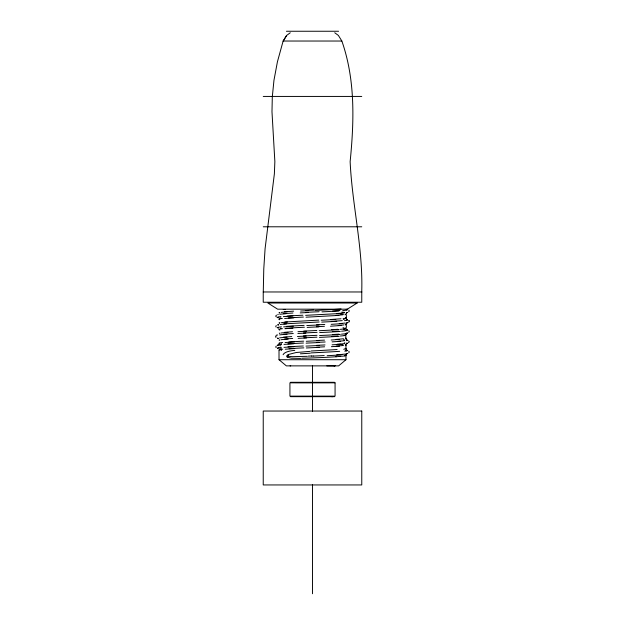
<?xml version="1.0" encoding="UTF-8"?>
<svg xmlns="http://www.w3.org/2000/svg" width="625" height="625" viewBox="0 0 625 625"><rect width="100%" height="100%" fill="white"/><g stroke="black" fill="none" stroke-linecap="round" stroke-linejoin="round"><path stroke-width="0.94" d="M263.273 291.969L263.773 268.992L265.086 248.688L274.367 173.898L274.859 161.609L271.984 111.758L272.305 96.844L273.961 80.305L277.422 61.805L283.133 41.031L286.617 35.445L290.273 32.758M345.359 344.789L345.977 345.102L345.359 345.422M345.688 334.625L345.977 338.406L345.344 338.727M345.266 324.234C347.203 324.703 346.68 329.328 344.18 328.68M345.977 334.844L344.211 335.375M345.414 324.875L345.977 324.578M344.906 314.727C346.883 313.211 346.859 317.852 345.414 318.172M345.977 345.102L345.953 348.727L343.703 349.273M347.398 312.445L346.25 312.867M283.281 41.031L286.625 35.445M345.203 355.016L345.977 355.367L345.977 359.719L338.625 365.875L286.359 365.875L279.023 359.719L279.008 350.234L279.75 349.898M345.977 355.367L344.719 355.82M276.312 346L275.711 346.945L276.188 347.688M276.266 325.492L275.719 326.438L276.195 327.18M287.164 356.156L292.32 356.664L307.234 356.305M348.688 311.852L349.289 310.898L348.812 310.156M348.734 332.359L349.281 331.406L348.805 330.672M348.766 352.867L349.25 351.922L348.773 351.18M287.5 355.078L286.945 355.727A1.281 0.828 89.8 0 0 286.859 355.93L287.164 357.008M287.242 356.094L288.406 355.625M348.508 342.719L349.312 341.766L348.586 340.82M276.492 315.133L275.688 316.078L276.414 317.031M277.727 334.984C274.75 334.469 276.398 338.445 275.812 336.961M348.453 322.203C350.445 322.055 347.984 319.406 349.188 320.891M288.367 354.508L296.227 352.5L310.188 351.352M279.305 333.055L279.766 333.609M279.32 339.75L279.055 340.055L279.742 340.305M277.891 337.891L277.641 338.195L278.375 338.445M347.133 350.742L346.586 350.891M279.609 329.406L279.008 329.742L279.836 330.07M346.828 320.039L347.359 319.648L346.227 319.312M279.641 312.43L279.008 312.742L279.648 313.062M346.789 323.016L347.398 322.711L347.008 322.461M279.664 319.125L279.008 319.438L279.625 319.75M278.25 317.258L277.586 317.578L278.258 317.891M346.734 343.555L347.398 343.242L346.781 342.93M278.273 314.289L277.742 314.766M279.727 343.203L279.055 343.453L279.328 343.758M278.328 348.039L277.625 348.289L277.922 348.594M278.352 345.062L277.641 345.312L277.898 345.625M279.945 322.625L279.016 322.969L279.523 323.289M278.578 327.461L277.594 327.797L278.469 328.211M278.594 324.484L277.594 324.828L278.445 325.234M346.391 340.664L347.375 340.344L346.75 339.953M346.289 309.891L347.398 309.469A2.555 2.547 0 0 1 346.852 309.18M345.57 330.539L347.367 330.086L347.086 329.781M345.516 333.516L347.203 333.156L347.117 332.766M340.984 318.781L330.414 319.516M341.031 325.477L330.508 326.211M284.492 311.797L293.641 311.156M342.258 320.641L331.273 321.375M339.312 356.422L341.031 356.273M284.625 318.484L293.844 317.844M342.18 323.617L331.172 324.352M284.539 332.32L292.5 331.75M284.656 339.008L292.68 338.445M284.875 322.023L318.781 320.133M284.898 328.727L292.93 328.164M340.383 354.555L346.062 353.961L347.227 353.328M283.367 313.656L292.938 313.016M283.375 316.625L292.953 315.984M283.414 334.18L293.281 333.523M283.406 337.148L291.734 336.578M285.086 342.539L294.508 341.898M285.219 349.227L294.695 348.586M283.773 323.891L319.164 321.992M283.656 326.867L293.336 326.227M339.445 339.445L331.188 340M339.594 346.133L331.383 346.688M283.992 344.398L293.852 343.758M283.984 347.367L293.836 346.727M300.391 353.82L310.219 353.211M338.93 315.391L306.016 317.195M340.664 341.305L332.078 341.867M340.68 344.266L332.086 344.828M339.977 310.562L332.562 311.039M339.977 313.531L305.625 315.336M337.945 336L331.773 336.406M337.828 329.305L331.602 329.711M338.984 331.164L332.508 331.57M338.945 334.133L332.492 334.547M335.023 365.867L326.812 365.875M305.891 310.5L313.797 310.117M318.891 326.828L307.141 327.406M303.664 331.141L316.797 330.492M303.828 337.836L316.945 337.188M306.266 341.281L319.102 340.648M306.352 347.969L319.195 347.344M303.406 333L317.102 332.352M303.336 335.977L317.008 335.328M305.727 312.359L319.117 311.734M306.797 325.547L319.047 324.969M306.117 343.141L319.5 342.508M305.977 346.109L319.367 345.477M311.68 356.109L313.617 356.016M334.945 365.875L334.055 365.883M300.617 358.391L291.43 358.203L287.328 357.156A2.914 1.984 -85.7 0 1 287.156 357.016M286.43 31.25L338.57 31.25M283.133 41.031L341.852 41.031C355.438 79.828 354.156 121.25 350.141 161.609C352.133 205.219 363.156 248.094 361.727 291.969M263.25 96.43L361.75 96.43M263.25 226.789L361.75 226.789M279.023 359.719L345.977 359.719M290.469 382.297L334.531 382.297M295.32 382.562L329.68 382.562M330.711 396.57L332.82 396.672M290.469 396.672L334.531 396.672M290.062 365.875L290.703 365.875M346.117 350.086L347.406 350.531M345.211 348.312L345.977 348.664M345.281 317.539L345.977 317.875M345.375 338.094L345.977 338.406M334.742 32.758L338.398 35.445L341.852 41.031M312.5 365.688L312.5 396.641M312.5 396.875L312.5 411.5M312.5 484.594L312.5 593.75M347.414 319.688A2.102 2.094 0 0 1 345.914 317.883M345.914 314.305A2.102 2.094 0 0 1 347.414 312.5M340.109 313.945A33.461 1.156 2 0 1 343.281 314.258M347.422 329.945A2.102 2.094 0 0 1 345.914 328.141M345.914 324.57A2.102 2.094 0 0 1 347.414 322.766M347.414 340.219A2.102 2.094 0 0 1 345.914 338.414M345.914 334.836A2.102 2.094 0 0 1 347.422 333.031M347.414 350.477A2.102 2.094 0 0 1 345.914 348.672M345.914 345.094A2.102 2.094 0 0 1 347.414 343.289M347.25 309.18A34.047 1.602 0 0 1 347.281 309.469M341.742 312.125A34.859 1.156 1.9 0 1 344.609 312.398M279.008 319.125A34.359 1.625 -0.7 0 1 282.305 318.461M288.211 317.938A34.414 0.875 -2.4 0 1 303.422 317.07M343.016 314.742A34.094 1.359 -1.6 0 1 335.906 315.352M281.062 318.055A35.766 1.438 1.4 0 1 279.789 317.906M277.578 317.266A35.805 1.625 -0.6 0 1 280.977 316.602M287.094 316.078A35.867 0.875 -2.3 0 1 302.891 315.211M344.258 312.883A35.531 1.359 -1.6 0 1 336.812 313.492M347.312 309.883A35.539 1.586 -0.8 0 1 342.703 310.594M338.859 310.938A35.711 0.906 -2.3 0 1 321.953 311.867M300.219 312.898A35.891 0.391 -2.6 0 1 308.586 312.492M279.828 314.273A35.789 1.438 -1.4 0 1 286.234 313.688M343.438 319.219A35.531 1.352 1.6 0 1 344.211 319.297M345.961 334.484A34.289 1.656 0.4 0 1 345.969 334.633M278.984 329.414A34.508 1.641 -0.6 0 1 282.461 328.695M285.977 328.297A34.102 0.922 -2.3 0 1 304.43 327.227M324.422 326.312A34.602 0.406 -2.7 0 1 316.43 326.719M343.938 324.891A34.242 1.453 -1.4 0 1 338.273 325.445M281.023 328.305A35.883 1.398 1.5 0 1 280.32 328.227M277.727 327.469A36.023 1.617 -0.7 0 1 281.469 326.844M286.594 326.344A35.594 0.859 -2.3 0 1 304.094 325.391M324.781 324.453A36.07 0.398 -2.6 0 1 316.5 324.859M345.242 323.023A35.688 1.453 -1.3 0 1 339.312 323.586M345.984 318.172A34.234 1.625 -0.6 0 1 343.094 318.797M335.727 319.43A34.602 0.836 -2.4 0 1 321.195 320.242M281.469 322.609A34.555 1.43 -1.5 0 1 287.422 322.055M342.977 327.766A34.102 1.422 1.4 0 1 344.062 327.906M347.414 320.031A35.68 1.625 -0.6 0 1 344.461 320.664M336.773 321.289A36.07 0.836 -2.3 0 1 321.703 322.102M280.188 324.469A36.016 1.43 -1.4 0 1 286.43 323.914M343.594 329.555A35.547 1.422 1.4 0 1 345.367 329.766M346.836 333.5A35.609 1.539 -1 0 1 341.438 334.164M340.328 334.391A35.477 0.906 -2.2 0 1 319.57 335.539M297.422 336.5A36.07 0.523 -2.5 0 1 306.234 336.062M279.586 337.875A35.516 1.414 -1.4 0 1 287.062 337.195M277.969 338.609A35.922 1.625 0.7 0 1 277.594 338.438M344.273 342.828A35.477 1.383 1.5 0 1 344.93 342.906M345.453 335.359A34.164 1.539 -1.1 0 1 340.32 336.023M339.25 336.258A34.039 0.914 -2.3 0 1 319.438 337.398M298.156 338.359A34.602 0.516 -2.7 0 1 306.594 337.93M280.969 339.734A34.078 1.406 -1.5 0 1 288.18 339.055M341.523 344.539A34.047 1.375 1.6 0 1 342.938 344.688M345.477 328.664A34.172 1.547 -1 0 1 340.312 329.336M339.109 329.562A34.031 0.898 -2.3 0 1 319.227 330.703M297.984 331.672A34.609 0.523 -2.7 0 1 306.461 331.234M280.906 333.039A34.062 1.414 -1.5 0 1 288 332.367M346.898 330.523A35.617 1.555 -1 0 1 341.555 331.195M340.289 331.422A35.469 0.906 -2.2 0 1 319.672 332.562M297.898 333.461A36.148 0.523 -2.6 0 1 305.891 333.07M279.609 334.898A35.5 1.414 -1.4 0 1 287.039 334.227M343.438 339.781A35.484 1.383 1.5 0 1 344.805 339.938M345.914 355.367A2.102 2.094 0 0 1 347.414 353.562M281.484 350.547A34.086 1.414 1.5 0 1 280.938 350.477M279.016 349.906A34.461 1.625 -0.7 0 1 282.734 349.195M289.078 348.68A34.305 0.836 -2.4 0 1 303.852 347.852M324.609 346.805A34.406 0.406 -2.7 0 1 316.469 347.219M343.5 345.438A34.047 1.383 -1.5 0 1 336.203 346.086M281.5 348.828A35.523 1.406 1.4 0 1 279.648 348.617M277.586 348.047A35.922 1.625 -0.7 0 1 281.414 347.336M288.008 346.82A35.75 0.836 -2.3 0 1 303.344 345.992M325 344.945A35.859 0.398 -2.6 0 1 316.539 345.352M344.773 343.578A35.477 1.383 -1.5 0 1 337.141 344.227M346.695 350.508A38.203 1.891 1.3 0 1 345.664 350.68M280.828 345.789A35.539 1.406 1.4 0 1 279.633 345.641M277.594 345.07A35.898 1.625 -0.7 0 1 281.453 344.367M287.898 343.852A35.773 0.836 -2.3 0 1 303.469 343.016M325.172 341.977A35.844 0.414 -2.6 0 1 316.695 342.383M344.57 340.68A35.539 1.375 -1.5 0 1 337.656 341.273M281.57 343.852A34.102 1.406 1.5 0 1 281.016 343.781M279.016 343.211A34.445 1.625 -0.7 0 1 282.664 342.508M288.828 341.992A34.328 0.844 -2.4 0 1 303.703 341.156M324.531 340.117A34.391 0.406 -2.7 0 1 316.43 340.523M343.516 338.742A34.039 1.375 -1.6 0 1 336.109 339.398M341.172 354.555A34.555 1.211 -1.8 0 1 336.617 354.883M341.859 354.781A34.922 1.078 -2 0 1 327.148 355.695M324.195 355.562A35.18 0.531 -2.6 0 1 313.734 356.062M311.812 355.961A34.086 0.656 -2.6 0 1 308.148 356.125M283.125 354.727A26.492 8.195 8.1 0 1 294.781 350.398M339.68 351.328A34.953 0.5 -2.8 0 1 310.992 352.906M346.375 350.891A34.047 1.438 -1.1 0 1 344.742 351.133M345.117 355.82A34.086 1.562 -1 0 1 341.734 356.273M340.188 356.414A33.062 1.234 -1.8 0 1 335.852 356.742M336.367 356.727A33.516 1.062 -2.1 0 1 301.648 358.258M287.609 355.273A10.094 7.258 76.4 0 1 288.422 354.625M337.117 349.523A33.555 0.445 -2.9 0 1 311.141 350.984M283.234 309.547A33.523 1.625 0.2 0 1 285.133 309.406M341.055 308.953A33.938 0.906 -2.3 0 1 314.898 310.445M300.609 311.039A34.43 0.398 -2.7 0 1 308.664 310.633M281.117 312.414A34.336 1.438 -1.4 0 1 287.219 311.828M334.562 365.656A22.578 0.648 -1.7 0 1 334.828 365.695M361.766 291.969L361.766 302.234L263.234 302.234L263.234 291.969L361.797 291.969M357.141 303.016L347.336 309.18L277.641 309.18L267.859 303.016L357.141 303.016M335.07 382.836L289.93 382.836L289.93 396.133L335.07 396.133L335.07 382.836M361.766 411.039L263.234 411.039L263.234 484.945L361.766 484.945L361.766 411.039"/></g></svg>
